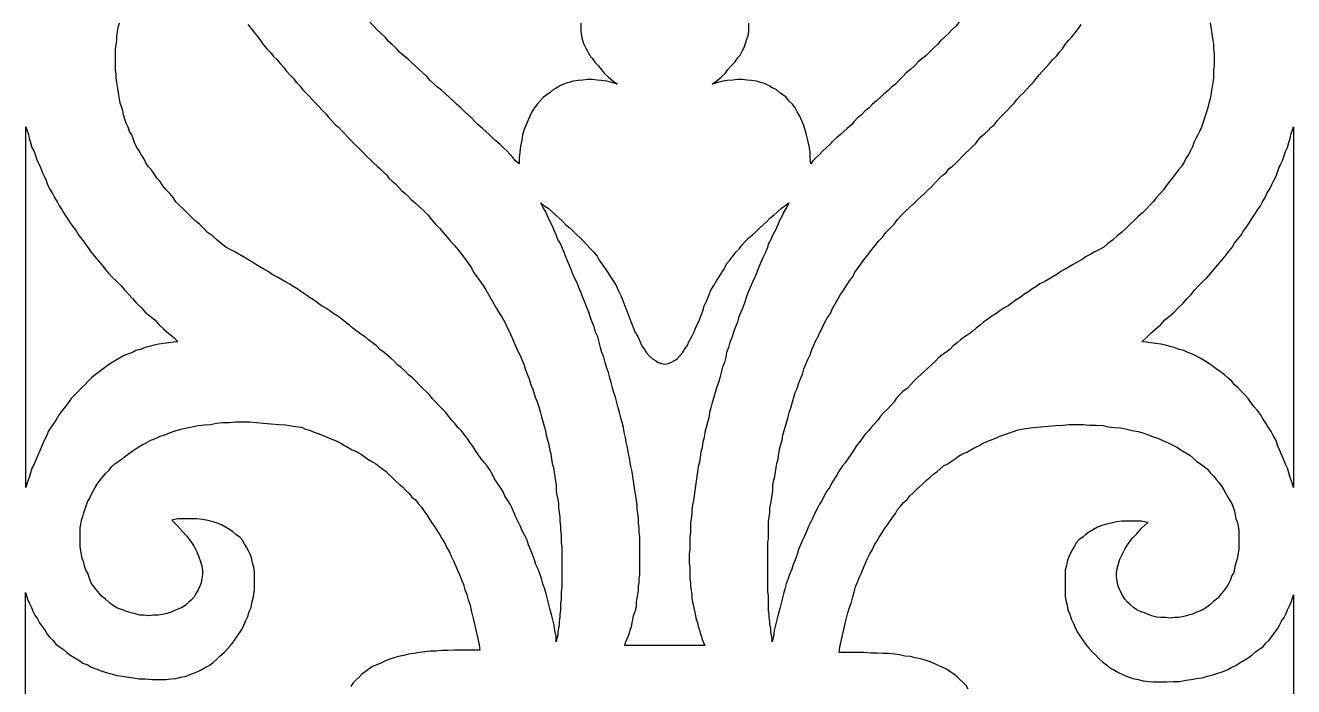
# Model space of a CAD drawing. Extents: x -372 to 372, y -358 to 358.
# Drawn here: x -312.5 to -242.8, y -72.8 to -36.5 of the extents above; entities that cross this region are included whole.
import ezdxf

# ---------------------------------------------------------------- set-up
doc = ezdxf.new("R2010")
doc.units = 0
doc.layers.add('LAYER_1', color=18, linetype='CONTINUOUS')

msp = doc.modelspace()

# ---------------------------------------------------------------- linework, layer by layer
at = {"layer": 'LAYER_1'}
for points in [[(-300.287, -36.488), (-300.101, -36.715), (-299.914, -36.942), (-299.728, -37.169), (-299.579, -37.363), (-299.43, -37.59), (-299.244, -37.817), (-299.057, -38.012), (-298.871, -38.239), (-298.685, -38.401), (-298.498, -38.628), (-298.312, -38.823), (-298.163, -39.05), (-297.977, -39.244), (-297.79, -39.439), (-297.604, -39.666), (-297.418, -39.861), (-297.269, -40.055), (-297.082, -40.25), (-296.933, -40.412), (-296.747, -40.606), (-296.561, -40.801), (-296.374, -40.996), (-296.188, -41.19), (-296.002, -41.385), (-295.853, -41.579), (-295.666, -41.774), (-295.48, -41.969), (-295.294, -42.131), (-295.107, -42.325), (-294.958, -42.488), (-294.809, -42.65), (-294.623, -42.844), (-294.437, -43.039), (-294.25, -43.201), (-294.064, -43.396), (-293.915, -43.558), (-293.729, -43.752), (-293.542, -43.915), (-293.356, -44.109), (-293.17, -44.271), (-293.021, -44.401), (-292.834, -44.596), (-292.648, -44.758), (-292.536, -44.92), (-292.35, -45.082), (-292.164, -45.244), (-291.977, -45.439), (-291.828, -45.601), (-291.642, -45.763), (-291.456, -45.925), (-291.307, -46.088), (-291.046, -46.315), (-290.822, -46.509), (-290.599, -46.736), (-290.375, -46.963), (-290.189, -47.19), (-289.965, -47.45), (-289.742, -47.677), (-289.555, -47.904), (-289.332, -48.163), (-289.145, -48.39), (-288.922, -48.617), (-288.736, -48.844), (-288.549, -49.104), (-288.363, -49.331), (-288.177, -49.59), (-287.99, -49.85), (-287.878, -50.077), (-287.692, -50.336), (-287.543, -50.563), (-287.357, -50.823), (-287.208, -51.05), (-287.059, -51.309), (-286.91, -51.569), (-286.761, -51.828), (-286.612, -52.088), (-286.462, -52.347), (-286.313, -52.574), (-286.164, -52.834), (-286.053, -53.093), (-285.904, -53.353), (-285.792, -53.612), (-285.68, -53.871), (-285.568, -54.131), (-285.456, -54.39), (-285.345, -54.617), (-285.233, -54.877), (-285.121, -55.136), (-285.046, -55.396), (-284.935, -55.688), (-284.823, -55.947), (-284.748, -56.207), (-284.637, -56.466), (-284.562, -56.693), (-284.488, -56.953), (-284.376, -57.212), (-284.301, -57.471), (-284.227, -57.731), (-284.152, -58.023), (-284.078, -58.282), (-284.003, -58.542), (-283.929, -58.769), (-283.891, -59.028), (-283.817, -59.288), (-283.742, -59.547), (-283.705, -59.807), (-283.63, -60.066), (-283.593, -60.326), (-283.556, -60.585), (-283.481, -60.812), (-283.444, -61.071), (-283.407, -61.299), (-283.37, -61.558), (-283.332, -61.817), (-283.332, -62.077), (-283.295, -62.336), (-283.258, -62.563), (-283.221, -62.79), (-283.221, -63.05), (-283.183, -63.277), (-283.146, -63.536), (-283.146, -63.763), (-283.109, -64.023), (-283.109, -64.25), (-283.072, -64.509), (-283.072, -64.704), (-283.072, -64.931), (-283.034, -65.19), (-283.034, -65.417), (-283.034, -65.644), (-283.034, -65.872), (-283.034, -66.099), (-283.034, -66.326), (-283.034, -66.553), (-283.034, -66.747), (-283.034, -66.974), (-283.034, -67.201), (-283.034, -67.396), (-283.072, -67.623), (-283.072, -67.85), (-283.072, -68.045), (-283.109, -68.272), (-283.109, -68.466), (-283.109, -68.661), (-283.146, -68.855), (-283.146, -69.05), (-283.183, -69.245), (-283.183, -69.439), (-283.221, -69.634), (-283.258, -69.828), (-283.258, -70.023), (-283.295, -70.185), (-283.332, -70.38), (-283.332, -70.088), (-283.407, -69.763), (-283.444, -69.472), (-283.519, -69.18), (-283.593, -68.888), (-283.668, -68.628), (-283.742, -68.336), (-283.817, -68.045), (-283.891, -67.753), (-283.966, -67.493), (-284.078, -67.201), (-284.152, -66.909), (-284.227, -66.682), (-284.338, -66.39), (-284.45, -66.131), (-284.525, -65.872), (-284.637, -65.58), (-284.748, -65.32), (-284.86, -65.061), (-284.935, -64.801), (-285.046, -64.574), (-285.196, -64.315), (-285.307, -64.055), (-285.419, -63.796), (-285.531, -63.569), (-285.643, -63.309), (-285.754, -63.05), (-285.866, -62.823), (-286.015, -62.596), (-286.164, -62.369), (-286.276, -62.109), (-286.425, -61.882), (-286.574, -61.655), (-286.723, -61.428), (-286.835, -61.201), (-286.984, -60.942), (-287.133, -60.715), (-287.282, -60.553), (-287.469, -60.326), (-287.618, -60.099), (-287.767, -59.871), (-287.916, -59.644), (-288.065, -59.45), (-288.214, -59.223), (-288.4, -58.996), (-288.549, -58.801), (-288.736, -58.607), (-288.885, -58.412), (-289.071, -58.217), (-289.257, -57.99), (-289.406, -57.796), (-289.593, -57.601), (-289.779, -57.407), (-289.965, -57.212), (-290.151, -57.017), (-290.301, -56.823), (-290.487, -56.628), (-290.673, -56.466), (-290.859, -56.271), (-291.046, -56.077), (-291.232, -55.882), (-291.456, -55.72), (-291.642, -55.526), (-291.828, -55.331), (-292.052, -55.169), (-292.238, -54.974), (-292.425, -54.812), (-292.648, -54.617), (-292.797, -54.488), (-293.021, -54.326), (-293.207, -54.131), (-293.431, -53.969), (-293.654, -53.807), (-293.841, -53.644), (-294.064, -53.482), (-294.288, -53.32), (-294.511, -53.158), (-294.698, -52.996), (-294.921, -52.834), (-295.107, -52.671), (-295.331, -52.509), (-295.555, -52.38), (-295.778, -52.217), (-296.002, -52.055), (-296.225, -51.925), (-296.449, -51.763), (-296.673, -51.601), (-296.896, -51.471), (-297.12, -51.309), (-297.306, -51.18), (-297.53, -51.017), (-297.753, -50.888), (-298.014, -50.725), (-298.238, -50.596), (-298.461, -50.466), (-298.685, -50.336), (-298.946, -50.207), (-299.169, -50.044), (-299.393, -49.915), (-299.616, -49.785), (-299.84, -49.655), (-300.063, -49.525), (-300.287, -49.396), (-300.548, -49.234), (-300.771, -49.104), (-300.995, -48.974), (-301.256, -48.844), (-301.479, -48.715), (-301.74, -48.52), (-301.964, -48.325), (-302.225, -48.098), (-302.486, -47.904), (-302.709, -47.677), (-302.933, -47.45), (-303.194, -47.255), (-303.417, -47.028), (-303.603, -46.834), (-303.827, -46.607), (-304.051, -46.412), (-304.237, -46.217), (-304.386, -45.99), (-304.572, -45.763), (-304.759, -45.569), (-304.945, -45.342), (-305.094, -45.115), (-305.28, -44.92), (-305.429, -44.693), (-305.578, -44.466), (-305.727, -44.304), (-305.877, -44.077), (-305.988, -43.85), (-306.137, -43.623), (-306.249, -43.428), (-306.398, -43.201), (-306.51, -42.974), (-306.585, -42.747), (-306.659, -42.552), (-306.771, -42.358), (-306.845, -42.131), (-306.957, -41.904), (-307.032, -41.677), (-307.106, -41.45), (-307.143, -41.223), (-307.218, -40.996), (-307.293, -40.801), (-307.33, -40.574), (-307.367, -40.347), (-307.404, -40.12), (-307.442, -39.893), (-307.479, -39.666), (-307.516, -39.439), (-307.516, -39.212), (-307.553, -38.985), (-307.553, -38.758), (-307.553, -38.531), (-307.553, -38.304), (-307.553, -38.077), (-307.553, -37.85), (-307.516, -37.59), (-307.479, -37.363), (-307.479, -37.136), (-307.442, -36.877), (-307.404, -36.65), (-307.33, -36.39)], [(-281.991, -36.423), (-281.991, -36.65), (-281.991, -36.877), (-281.954, -37.104), (-281.916, -37.298), (-281.842, -37.525), (-281.73, -37.752), (-281.618, -37.947), (-281.506, -38.174), (-281.357, -38.336), (-281.208, -38.563), (-281.022, -38.758), (-280.873, -38.952), (-280.687, -39.179), (-280.463, -39.374), (-280.24, -39.569), (-279.979, -39.763), (-280.277, -39.666), (-280.575, -39.601), (-280.873, -39.569), (-281.097, -39.536), (-281.357, -39.504), (-281.618, -39.504), (-281.879, -39.536), (-282.14, -39.569), (-282.401, -39.601), (-282.624, -39.666), (-282.848, -39.731), (-283.109, -39.828), (-283.295, -39.958), (-283.481, -40.055), (-283.668, -40.217), (-283.854, -40.347), (-284.04, -40.477), (-284.227, -40.671), (-284.376, -40.866), (-284.525, -41.061), (-284.674, -41.288), (-284.786, -41.515), (-284.897, -41.774), (-285.009, -42.034), (-285.121, -42.293), (-285.196, -42.552), (-285.233, -42.844), (-285.307, -43.169), (-285.345, -43.493), (-285.382, -43.817), (-285.382, -44.142), (-285.568, -43.979), (-285.717, -43.785), (-285.866, -43.623), (-286.053, -43.428), (-286.239, -43.266), (-286.425, -43.071), (-286.649, -42.877), (-286.835, -42.715), (-287.021, -42.52), (-287.208, -42.358), (-287.394, -42.196), (-287.618, -42.001), (-287.804, -41.806), (-287.99, -41.612), (-288.177, -41.45), (-288.4, -41.255), (-288.586, -41.061), (-288.81, -40.866), (-288.996, -40.671), (-289.22, -40.477), (-289.406, -40.315), (-289.63, -40.12), (-289.853, -39.925), (-290.04, -39.763), (-290.263, -39.569), (-290.45, -39.342), (-290.673, -39.147), (-290.859, -38.952), (-291.083, -38.758), (-291.307, -38.563), (-291.493, -38.369), (-291.717, -38.206), (-291.94, -38.012), (-292.126, -37.785), (-292.35, -37.59), (-292.574, -37.396), (-292.723, -37.201), (-292.946, -36.974), (-293.17, -36.779), (-293.356, -36.585), (-293.58, -36.358)], [(-261.198, -36.358), (-261.384, -36.585), (-261.608, -36.779), (-261.794, -36.974), (-262.018, -37.201), (-262.241, -37.396), (-262.391, -37.59), (-262.614, -37.785), (-262.838, -38.012), (-263.024, -38.206), (-263.248, -38.369), (-263.471, -38.563), (-263.657, -38.758), (-263.881, -38.952), (-264.105, -39.147), (-264.291, -39.342), (-264.515, -39.569), (-264.701, -39.763), (-264.924, -39.925), (-265.111, -40.12), (-265.334, -40.315), (-265.521, -40.477), (-265.744, -40.671), (-265.968, -40.866), (-266.154, -41.061), (-266.378, -41.255), (-266.564, -41.45), (-266.788, -41.612), (-266.974, -41.806), (-267.123, -42.001), (-267.347, -42.196), (-267.533, -42.358), (-267.719, -42.52), (-267.943, -42.715), (-268.129, -42.877), (-268.315, -43.071), (-268.502, -43.266), (-268.688, -43.428), (-268.874, -43.623), (-269.061, -43.785), (-269.247, -43.979), (-269.359, -44.142), (-269.396, -43.817), (-269.396, -43.493), (-269.433, -43.169), (-269.508, -42.844), (-269.582, -42.552), (-269.657, -42.293), (-269.731, -42.034), (-269.843, -41.774), (-269.955, -41.515), (-270.104, -41.288), (-270.216, -41.061), (-270.365, -40.866), (-270.551, -40.671), (-270.7, -40.477), (-270.886, -40.347), (-271.073, -40.217), (-271.259, -40.055), (-271.483, -39.958), (-271.669, -39.828), (-271.893, -39.731), (-272.116, -39.666), (-272.34, -39.601), (-272.601, -39.569), (-272.861, -39.536), (-273.122, -39.504), (-273.383, -39.504), (-273.644, -39.536), (-273.942, -39.569), (-274.166, -39.601), (-274.464, -39.666), (-274.762, -39.763), (-274.501, -39.569), (-274.277, -39.374), (-274.054, -39.179), (-273.905, -38.952), (-273.718, -38.758), (-273.532, -38.563), (-273.383, -38.336), (-273.234, -38.174), (-273.122, -37.947), (-273.01, -37.752), (-272.936, -37.525), (-272.861, -37.298), (-272.787, -37.104), (-272.75, -36.877), (-272.75, -36.65), (-272.75, -36.423)], [(-247.411, -36.39), (-247.374, -36.65), (-247.336, -36.877), (-247.299, -37.136), (-247.262, -37.363), (-247.224, -37.59), (-247.224, -37.85), (-247.187, -38.077), (-247.187, -38.304), (-247.187, -38.531), (-247.187, -38.758), (-247.224, -38.985), (-247.224, -39.212), (-247.224, -39.439), (-247.262, -39.666), (-247.299, -39.893), (-247.336, -40.12), (-247.374, -40.347), (-247.411, -40.574), (-247.485, -40.801), (-247.523, -40.996), (-247.597, -41.223), (-247.672, -41.45), (-247.746, -41.677), (-247.821, -41.904), (-247.895, -42.131), (-248.007, -42.358), (-248.082, -42.552), (-248.193, -42.747), (-248.305, -42.974), (-248.38, -43.201), (-248.491, -43.428), (-248.603, -43.623), (-248.752, -43.85), (-248.864, -44.077), (-249.013, -44.304), (-249.162, -44.466), (-249.311, -44.693), (-249.498, -44.92), (-249.647, -45.115), (-249.833, -45.342), (-249.982, -45.569), (-250.168, -45.763), (-250.355, -45.99), (-250.541, -46.217), (-250.727, -46.412), (-250.913, -46.607), (-251.137, -46.834), (-251.361, -47.028), (-251.584, -47.255), (-251.808, -47.45), (-252.031, -47.677), (-252.292, -47.904), (-252.516, -48.098), (-252.777, -48.325), (-253.037, -48.52), (-253.261, -48.715), (-253.485, -48.844), (-253.745, -48.974), (-253.969, -49.104), (-254.23, -49.234), (-254.453, -49.396), (-254.677, -49.525), (-254.938, -49.655), (-255.161, -49.785), (-255.385, -49.915), (-255.609, -50.044), (-255.832, -50.207), (-256.056, -50.336), (-256.279, -50.466), (-256.503, -50.596), (-256.764, -50.725), (-256.987, -50.888), (-257.211, -51.017), (-257.435, -51.18), (-257.658, -51.309), (-257.844, -51.471), (-258.068, -51.601), (-258.292, -51.763), (-258.515, -51.925), (-258.739, -52.055), (-258.962, -52.217), (-259.186, -52.38), (-259.409, -52.509), (-259.633, -52.671), (-259.857, -52.834), (-260.043, -52.996), (-260.267, -53.158), (-260.453, -53.32), (-260.676, -53.482), (-260.9, -53.644), (-261.124, -53.807), (-261.31, -53.969), (-261.533, -54.131), (-261.72, -54.326), (-261.943, -54.488), (-262.13, -54.617), (-262.353, -54.812), (-262.502, -54.974), (-262.726, -55.169), (-262.912, -55.331), (-263.099, -55.526), (-263.322, -55.72), (-263.508, -55.882), (-263.695, -56.077), (-263.881, -56.271), (-264.067, -56.466), (-264.291, -56.628), (-264.477, -56.823), (-264.664, -57.017), (-264.775, -57.212), (-264.962, -57.407), (-265.148, -57.601), (-265.334, -57.796), (-265.521, -57.99), (-265.67, -58.217), (-265.856, -58.412), (-266.042, -58.607), (-266.191, -58.801), (-266.378, -58.996), (-266.527, -59.223), (-266.713, -59.45), (-266.862, -59.644), (-267.011, -59.871), (-267.16, -60.099), (-267.309, -60.326), (-267.458, -60.553), (-267.607, -60.715), (-267.756, -60.942), (-267.905, -61.201), (-268.055, -61.428), (-268.204, -61.655), (-268.315, -61.882), (-268.464, -62.109), (-268.613, -62.369), (-268.725, -62.596), (-268.874, -62.823), (-268.986, -63.05), (-269.135, -63.309), (-269.247, -63.569), (-269.359, -63.796), (-269.471, -64.055), (-269.582, -64.315), (-269.694, -64.574), (-269.806, -64.801), (-269.918, -65.061), (-270.029, -65.32), (-270.104, -65.58), (-270.216, -65.872), (-270.328, -66.131), (-270.402, -66.39), (-270.514, -66.682), (-270.588, -66.909), (-270.7, -67.201), (-270.775, -67.493), (-270.849, -67.753), (-270.924, -68.045), (-270.998, -68.336), (-271.073, -68.628), (-271.147, -68.888), (-271.222, -69.18), (-271.296, -69.472), (-271.371, -69.763), (-271.408, -70.088), (-271.483, -70.38), (-271.483, -70.185), (-271.52, -70.023), (-271.557, -69.828), (-271.557, -69.634), (-271.594, -69.439), (-271.594, -69.245), (-271.632, -69.05), (-271.632, -68.855), (-271.669, -68.661), (-271.669, -68.466), (-271.669, -68.272), (-271.669, -68.045), (-271.669, -67.85), (-271.706, -67.623), (-271.706, -67.396), (-271.706, -67.201), (-271.706, -66.974), (-271.706, -66.747), (-271.706, -66.553), (-271.706, -66.326), (-271.706, -66.099), (-271.706, -65.872), (-271.706, -65.644), (-271.706, -65.417), (-271.706, -65.19), (-271.706, -64.931), (-271.669, -64.704), (-271.669, -64.509), (-271.669, -64.25), (-271.669, -64.023), (-271.669, -63.763), (-271.632, -63.536), (-271.594, -63.277), (-271.594, -63.05), (-271.557, -62.79), (-271.52, -62.563), (-271.483, -62.336), (-271.445, -62.077), (-271.445, -61.817), (-271.408, -61.558), (-271.334, -61.299), (-271.296, -61.071), (-271.259, -60.812), (-271.222, -60.585), (-271.147, -60.326), (-271.11, -60.066), (-271.073, -59.807), (-270.998, -59.547), (-270.924, -59.288), (-270.886, -59.028), (-270.812, -58.769), (-270.737, -58.542), (-270.663, -58.282), (-270.588, -58.023), (-270.514, -57.731), (-270.439, -57.471), (-270.365, -57.212), (-270.29, -56.953), (-270.216, -56.693), (-270.104, -56.466), (-270.029, -56.207), (-269.918, -55.947), (-269.806, -55.688), (-269.731, -55.396), (-269.62, -55.136), (-269.508, -54.877), (-269.396, -54.617), (-269.321, -54.39), (-269.21, -54.131), (-269.098, -53.871), (-268.949, -53.612), (-268.837, -53.353), (-268.688, -53.093), (-268.576, -52.834), (-268.427, -52.574), (-268.278, -52.347), (-268.166, -52.088), (-268.017, -51.828), (-267.868, -51.569), (-267.719, -51.309), (-267.533, -51.05), (-267.384, -50.823), (-267.235, -50.563), (-267.048, -50.336), (-266.937, -50.077), (-266.75, -49.85), (-266.564, -49.59), (-266.378, -49.331), (-266.191, -49.104), (-266.005, -48.844), (-265.819, -48.617), (-265.632, -48.39), (-265.409, -48.163), (-265.223, -47.904), (-264.999, -47.677), (-264.775, -47.45), (-264.589, -47.19), (-264.365, -46.963), (-264.142, -46.736), (-263.918, -46.509), (-263.695, -46.315), (-263.471, -46.088), (-263.285, -45.925), (-263.099, -45.763), (-262.949, -45.601), (-262.763, -45.439), (-262.577, -45.244), (-262.428, -45.082), (-262.279, -44.92), (-262.092, -44.758), (-261.906, -44.596), (-261.757, -44.401), (-261.571, -44.271), (-261.384, -44.109), (-261.198, -43.915), (-261.049, -43.752), (-260.863, -43.558), (-260.676, -43.396), (-260.49, -43.201), (-260.304, -43.039), (-260.155, -42.844), (-260.006, -42.65), (-259.819, -42.488), (-259.633, -42.325), (-259.447, -42.131), (-259.26, -41.969), (-259.111, -41.774), (-258.925, -41.579), (-258.739, -41.385), (-258.552, -41.19), (-258.366, -40.996), (-258.18, -40.801), (-258.031, -40.606), (-257.844, -40.412), (-257.695, -40.25), (-257.509, -40.055), (-257.323, -39.861), (-257.136, -39.666), (-256.95, -39.439), (-256.801, -39.244), (-256.615, -39.05), (-256.428, -38.823), (-256.242, -38.628), (-256.056, -38.401), (-255.869, -38.239), (-255.683, -38.012), (-255.534, -37.817), (-255.385, -37.59), (-255.199, -37.363), (-255.012, -37.169), (-254.826, -36.942), (-254.64, -36.715), (-254.491, -36.488)], [(-312.5, -77.129), (-312.5, -67.672), (-312.464, -67.782), (-312.389, -68.041), (-312.278, -68.268), (-312.166, -68.495), (-312.091, -68.69), (-311.979, -68.917), (-311.83, -69.112), (-311.719, -69.339), (-311.57, -69.533), (-311.42, -69.76), (-311.309, -69.955), (-311.16, -70.149), (-310.973, -70.312), (-310.824, -70.506), (-310.638, -70.636), (-310.414, -70.798), (-310.228, -70.96), (-310.004, -71.122), (-309.781, -71.252), (-309.557, -71.382), (-309.334, -71.544), (-309.073, -71.641), (-308.887, -71.771), (-308.626, -71.868), (-308.328, -71.966), (-308.067, -72.063), (-307.769, -72.128), (-307.471, -72.225), (-307.172, -72.257), (-306.837, -72.322), (-306.576, -72.355), (-306.241, -72.42), (-305.906, -72.42), (-305.533, -72.452), (-304.788, -72.452), (-304.49, -72.42), (-304.229, -72.387), (-303.968, -72.322), (-303.67, -72.257), (-303.409, -72.16), (-303.148, -72.063), (-302.887, -71.933), (-302.664, -71.803), (-302.403, -71.674), (-302.179, -71.512), (-301.993, -71.349), (-301.807, -71.155), (-301.583, -70.96), (-301.397, -70.766), (-301.248, -70.603), (-301.061, -70.376), (-300.912, -70.149), (-300.763, -69.922), (-300.614, -69.695), (-300.502, -69.468), (-300.391, -69.209), (-300.279, -68.982), (-300.204, -68.722), (-300.092, -68.495), (-300.055, -68.236), (-299.981, -67.976), (-299.943, -67.749), (-299.906, -67.49), (-299.906, -67.23), (-299.906, -66.971), (-299.906, -66.744), (-299.906, -66.517), (-299.943, -66.29), (-300.018, -66.063), (-300.055, -65.836), (-300.13, -65.609), (-300.242, -65.382), (-300.353, -65.187), (-300.465, -64.993), (-300.577, -64.798), (-300.726, -64.636), (-300.912, -64.506), (-301.099, -64.344), (-301.285, -64.214), (-301.508, -64.084), (-301.732, -63.955), (-301.956, -63.857), (-302.179, -63.793), (-302.477, -63.728), (-302.775, -63.663), (-303.074, -63.63), (-304.117, -63.63), (-304.452, -63.695), (-304.154, -63.987), (-303.893, -64.311), (-303.632, -64.571), (-303.409, -64.863), (-303.223, -65.155), (-303.074, -65.447), (-302.962, -65.706), (-302.887, -65.966), (-302.813, -66.225), (-302.775, -66.484), (-302.775, -66.679), (-302.813, -66.906), (-302.85, -67.133), (-302.924, -67.328), (-302.999, -67.522), (-303.111, -67.717), (-303.223, -67.912), (-303.372, -68.074), (-303.521, -68.203), (-303.707, -68.366), (-303.893, -68.495), (-304.117, -68.593), (-304.303, -68.657), (-304.49, -68.755), (-304.713, -68.82), (-304.974, -68.884), (-305.198, -68.917), (-305.458, -68.917), (-305.719, -68.949), (-305.98, -68.917), (-306.204, -68.917), (-306.464, -68.852), (-306.688, -68.787), (-306.949, -68.722), (-307.172, -68.625), (-307.433, -68.528), (-307.657, -68.398), (-307.88, -68.236), (-308.104, -68.041), (-308.328, -67.847), (-308.514, -67.62), (-308.7, -67.393), (-308.887, -67.133), (-308.998, -66.841), (-309.073, -66.614), (-309.185, -66.452), (-309.259, -66.225), (-309.296, -66.03), (-309.371, -65.803), (-309.408, -65.609), (-309.446, -65.382), (-309.483, -65.155), (-309.483, -64.96), (-309.483, -64.733), (-309.483, -64.539), (-309.483, -64.344), (-309.483, -64.117), (-309.446, -63.922), (-309.408, -63.695), (-309.334, -63.501), (-309.296, -63.274), (-309.222, -63.079), (-309.147, -62.852), (-309.073, -62.657), (-308.961, -62.495), (-308.887, -62.301), (-308.775, -62.106), (-308.663, -61.911), (-308.551, -61.717), (-308.402, -61.522), (-308.253, -61.328), (-308.104, -61.133), (-307.918, -60.971), (-307.769, -60.776), (-307.582, -60.614), (-307.396, -60.484), (-307.172, -60.322), (-306.986, -60.16), (-306.763, -59.998), (-306.576, -59.868), (-306.353, -59.738), (-306.129, -59.576), (-305.868, -59.447), (-305.607, -59.317), (-305.347, -59.22), (-305.086, -59.09), (-304.788, -58.993), (-304.527, -58.895), (-304.266, -58.798), (-303.968, -58.701), (-303.632, -58.636), (-303.334, -58.571), (-302.999, -58.506), (-302.664, -58.474), (-302.328, -58.441), (-301.993, -58.376), (-301.658, -58.344), (-301.285, -58.344), (-300.95, -58.311), (-300.167, -58.311), (-299.794, -58.344), (-299.422, -58.376), (-299.012, -58.409), (-298.602, -58.441), (-298.192, -58.474), (-297.782, -58.538), (-297.335, -58.603), (-297.111, -58.701), (-296.888, -58.766), (-296.627, -58.863), (-296.366, -58.96), (-296.143, -59.057), (-295.882, -59.155), (-295.658, -59.252), (-295.435, -59.349), (-295.174, -59.479), (-294.987, -59.576), (-294.764, -59.706), (-294.54, -59.836), (-294.317, -59.933), (-294.093, -60.063), (-293.907, -60.193), (-293.683, -60.355), (-293.46, -60.484), (-293.273, -60.582), (-293.087, -60.744), (-292.863, -60.906), (-292.677, -61.036), (-292.528, -61.198), (-292.342, -61.36), (-292.155, -61.555), (-291.969, -61.717), (-291.783, -61.879), (-291.597, -62.074), (-291.41, -62.236), (-291.261, -62.43), (-291.075, -62.593), (-290.926, -62.787), (-290.739, -62.982), (-290.59, -63.209), (-290.441, -63.403), (-290.33, -63.598), (-290.181, -63.825), (-290.031, -64.052), (-289.882, -64.279), (-289.733, -64.506), (-289.622, -64.701), (-289.473, -64.928), (-289.361, -65.187), (-289.212, -65.414), (-289.1, -65.674), (-288.988, -65.933), (-288.876, -66.193), (-288.765, -66.452), (-288.653, -66.679), (-288.541, -66.971), (-288.429, -67.23), (-288.355, -67.522), (-288.243, -67.782), (-288.168, -68.074), (-288.057, -68.366), (-288.019, -68.657), (-287.945, -68.949), (-287.87, -69.241), (-287.796, -69.566), (-287.721, -69.89), (-287.647, -70.214), (-287.572, -70.539), (-287.535, -70.83), (-288.914, -70.83), (-289.286, -70.863), (-289.622, -70.863), (-289.957, -70.895), (-290.255, -70.895), (-290.553, -70.928), (-290.851, -70.96), (-291.149, -71.025), (-291.447, -71.057), (-291.708, -71.122), (-292.006, -71.187), (-292.267, -71.252), (-292.528, -71.349), (-292.752, -71.447), (-292.975, -71.544), (-293.199, -71.641), (-293.422, -71.739), (-293.609, -71.868), (-293.832, -72.03), (-294.019, -72.16), (-294.168, -72.322), (-294.354, -72.485), (-294.503, -72.647), (-294.615, -72.841)], [(-260.714, -72.974), (-260.825, -72.78), (-260.975, -72.618), (-261.161, -72.455), (-261.31, -72.293), (-261.496, -72.163), (-261.72, -72.001), (-261.906, -71.872), (-262.13, -71.774), (-262.353, -71.677), (-262.54, -71.58), (-262.8, -71.482), (-263.061, -71.385), (-263.322, -71.32), (-263.62, -71.255), (-263.881, -71.19), (-264.179, -71.158), (-264.477, -71.093), (-264.738, -71.061), (-265.073, -71.028), (-265.372, -71.028), (-265.707, -70.996), (-266.042, -70.996), (-266.415, -70.963), (-267.794, -70.963), (-267.756, -70.672), (-267.682, -70.347), (-267.607, -70.023), (-267.533, -69.699), (-267.458, -69.374), (-267.384, -69.082), (-267.309, -68.79), (-267.235, -68.499), (-267.123, -68.207), (-267.048, -67.915), (-266.974, -67.655), (-266.899, -67.363), (-266.788, -67.104), (-266.676, -66.812), (-266.564, -66.585), (-266.452, -66.326), (-266.34, -66.066), (-266.229, -65.807), (-266.117, -65.547), (-265.968, -65.32), (-265.856, -65.061), (-265.707, -64.834), (-265.595, -64.639), (-265.446, -64.412), (-265.297, -64.185), (-265.148, -63.958), (-264.999, -63.731), (-264.85, -63.536), (-264.701, -63.342), (-264.589, -63.115), (-264.403, -62.92), (-264.254, -62.726), (-264.067, -62.563), (-263.918, -62.369), (-263.732, -62.207), (-263.546, -62.012), (-263.359, -61.85), (-263.173, -61.688), (-262.987, -61.493), (-262.8, -61.331), (-262.614, -61.169), (-262.428, -61.039), (-262.241, -60.877), (-262.055, -60.715), (-261.869, -60.617), (-261.645, -60.488), (-261.422, -60.326), (-261.235, -60.196), (-261.012, -60.066), (-260.788, -59.969), (-260.565, -59.839), (-260.341, -59.709), (-260.117, -59.612), (-259.894, -59.482), (-259.67, -59.385), (-259.447, -59.288), (-259.186, -59.19), (-258.962, -59.093), (-258.701, -58.996), (-258.441, -58.899), (-258.217, -58.834), (-257.956, -58.736), (-257.546, -58.671), (-257.136, -58.607), (-256.727, -58.574), (-256.317, -58.542), (-255.907, -58.509), (-255.497, -58.477), (-255.161, -58.444), (-254.379, -58.444), (-254.044, -58.477), (-253.671, -58.477), (-253.298, -58.509), (-253, -58.574), (-252.665, -58.607), (-252.329, -58.639), (-251.994, -58.704), (-251.696, -58.769), (-251.361, -58.834), (-251.063, -58.931), (-250.764, -59.028), (-250.541, -59.126), (-250.243, -59.223), (-249.982, -59.353), (-249.721, -59.45), (-249.46, -59.58), (-249.199, -59.709), (-248.976, -59.871), (-248.752, -60.001), (-248.529, -60.131), (-248.342, -60.293), (-248.156, -60.455), (-247.932, -60.617), (-247.746, -60.747), (-247.56, -60.909), (-247.411, -61.104), (-247.224, -61.266), (-247.075, -61.461), (-246.926, -61.655), (-246.777, -61.85), (-246.666, -62.044), (-246.554, -62.239), (-246.442, -62.434), (-246.33, -62.628), (-246.218, -62.79), (-246.144, -62.985), (-246.069, -63.212), (-246.032, -63.407), (-245.995, -63.634), (-245.92, -63.828), (-245.883, -64.055), (-245.846, -64.25), (-245.846, -64.477), (-245.846, -64.672), (-245.846, -64.866), (-245.846, -65.093), (-245.846, -65.288), (-245.883, -65.515), (-245.92, -65.742), (-245.958, -65.936), (-246.032, -66.163), (-246.069, -66.358), (-246.107, -66.585), (-246.218, -66.747), (-246.293, -66.974), (-246.442, -67.266), (-246.628, -67.526), (-246.815, -67.753), (-247.001, -67.98), (-247.224, -68.174), (-247.448, -68.369), (-247.672, -68.531), (-247.895, -68.661), (-248.156, -68.758), (-248.38, -68.855), (-248.603, -68.92), (-248.864, -68.985), (-249.125, -69.05), (-249.348, -69.05), (-249.609, -69.082), (-249.87, -69.05), (-250.131, -69.05), (-250.355, -69.017), (-250.615, -68.953), (-250.802, -68.888), (-251.025, -68.79), (-251.212, -68.726), (-251.435, -68.628), (-251.621, -68.499), (-251.808, -68.336), (-251.957, -68.207), (-252.106, -68.045), (-252.218, -67.85), (-252.329, -67.655), (-252.404, -67.461), (-252.479, -67.266), (-252.516, -67.039), (-252.553, -66.812), (-252.553, -66.617), (-252.516, -66.358), (-252.441, -66.099), (-252.367, -65.839), (-252.255, -65.58), (-252.106, -65.288), (-251.92, -64.996), (-251.696, -64.704), (-251.435, -64.444), (-251.174, -64.12), (-250.839, -63.828), (-251.212, -63.763), (-252.255, -63.763), (-252.553, -63.796), (-252.851, -63.861), (-253.112, -63.926), (-253.373, -63.99), (-253.596, -64.088), (-253.82, -64.217), (-254.044, -64.347), (-254.23, -64.477), (-254.416, -64.639), (-254.603, -64.769), (-254.752, -64.931), (-254.863, -65.126), (-254.975, -65.32), (-255.087, -65.515), (-255.199, -65.742), (-255.273, -65.969), (-255.311, -66.196), (-255.385, -66.423), (-255.385, -66.65), (-255.385, -66.877), (-255.385, -67.104), (-255.385, -67.363), (-255.385, -67.623), (-255.385, -67.882), (-255.348, -68.109), (-255.273, -68.369), (-255.236, -68.628), (-255.124, -68.855), (-255.05, -69.115), (-254.938, -69.342), (-254.826, -69.601), (-254.714, -69.828), (-254.565, -70.055), (-254.416, -70.282), (-254.267, -70.509), (-254.081, -70.736), (-253.932, -70.899), (-253.708, -71.093), (-253.522, -71.288), (-253.336, -71.482), (-253.112, -71.645), (-252.926, -71.807), (-252.665, -71.936), (-252.441, -72.066), (-252.18, -72.196), (-251.92, -72.293), (-251.659, -72.39), (-251.361, -72.455), (-251.1, -72.52), (-250.802, -72.553), (-250.541, -72.585), (-249.796, -72.585), (-249.423, -72.553), (-249.088, -72.553), (-248.752, -72.488), (-248.454, -72.455), (-248.156, -72.39), (-247.858, -72.358), (-247.56, -72.261), (-247.262, -72.196), (-247.001, -72.099), (-246.703, -72.001), (-246.442, -71.904), (-246.218, -71.774), (-245.995, -71.677), (-245.771, -71.515), (-245.548, -71.385), (-245.324, -71.255), (-245.1, -71.093), (-244.914, -70.931), (-244.691, -70.769), (-244.504, -70.639), (-244.355, -70.445), (-244.169, -70.282), (-244.02, -70.088), (-243.871, -69.893), (-243.722, -69.666), (-243.61, -69.472), (-243.498, -69.245), (-243.349, -69.05), (-243.237, -68.823), (-243.163, -68.628), (-243.051, -68.401), (-242.939, -68.174), (-242.865, -67.915), (-242.829, -67.805), (-242.829, -77.129)]]:
    msp.add_lwpolyline(points, dxfattribs=at)
for points in [[(-312.398, -42.325), (-312.323, -42.52), (-312.286, -42.747), (-312.211, -42.974), (-312.137, -43.234), (-312.025, -43.461), (-311.95, -43.688), (-311.876, -43.915), (-311.764, -44.142), (-311.652, -44.369), (-311.578, -44.596), (-311.466, -44.823), (-311.354, -45.05), (-311.28, -45.277), (-311.168, -45.504), (-311.019, -45.731), (-310.907, -45.99), (-310.758, -46.217), (-310.646, -46.444), (-310.497, -46.639), (-310.348, -46.898), (-310.199, -47.125), (-310.05, -47.352), (-309.901, -47.58), (-309.715, -47.807), (-309.566, -48.066), (-309.379, -48.293), (-309.23, -48.488), (-309.044, -48.747), (-308.895, -48.974), (-308.708, -49.201), (-308.522, -49.428), (-308.299, -49.688), (-308.112, -49.915), (-307.926, -50.142), (-307.702, -50.401), (-307.479, -50.596), (-307.255, -50.823), (-307.032, -51.082), (-306.808, -51.309), (-306.622, -51.536), (-306.398, -51.796), (-306.137, -52.023), (-305.914, -52.282), (-305.653, -52.509), (-305.392, -52.704), (-305.169, -52.963), (-304.908, -53.19), (-304.61, -53.45), (-304.349, -53.677), (-304.125, -53.904), (-304.349, -53.936), (-304.61, -53.969), (-304.908, -54.001), (-305.169, -54.034), (-305.429, -54.098), (-305.69, -54.163), (-305.914, -54.228), (-306.175, -54.326), (-306.435, -54.39), (-306.622, -54.488), (-306.883, -54.585), (-307.106, -54.682), (-307.33, -54.812), (-307.553, -54.942), (-307.814, -55.104), (-308.001, -55.234), (-308.224, -55.396), (-308.448, -55.558), (-308.671, -55.72), (-308.858, -55.882), (-309.044, -56.077), (-309.23, -56.271), (-309.416, -56.434), (-309.603, -56.628), (-309.789, -56.823), (-309.975, -57.017), (-310.124, -57.244), (-310.311, -57.471), (-310.46, -57.666), (-310.646, -57.893), (-310.795, -58.153), (-310.944, -58.38), (-311.093, -58.607), (-311.242, -58.834), (-311.317, -59.061), (-311.466, -59.32), (-311.578, -59.58), (-311.69, -59.839), (-311.801, -60.099), (-311.913, -60.358), (-312.025, -60.617), (-312.137, -60.844), (-312.211, -61.104), (-312.286, -61.363), (-312.398, -61.655), (-312.472, -61.913), (-312.472, -42.098)], [(-242.828, -61.913), (-242.902, -61.655), (-243.014, -61.363), (-243.088, -61.104), (-243.163, -60.844), (-243.275, -60.617), (-243.386, -60.358), (-243.498, -60.099), (-243.61, -59.839), (-243.722, -59.58), (-243.796, -59.32), (-243.945, -59.061), (-244.057, -58.834), (-244.206, -58.607), (-244.355, -58.38), (-244.504, -58.153), (-244.653, -57.893), (-244.84, -57.666), (-244.989, -57.471), (-245.175, -57.244), (-245.324, -57.017), (-245.51, -56.823), (-245.697, -56.628), (-245.883, -56.434), (-246.069, -56.271), (-246.218, -56.077), (-246.442, -55.882), (-246.628, -55.72), (-246.852, -55.558), (-247.075, -55.396), (-247.299, -55.234), (-247.485, -55.104), (-247.746, -54.942), (-247.97, -54.812), (-248.193, -54.682), (-248.38, -54.585), (-248.64, -54.488), (-248.864, -54.39), (-249.125, -54.326), (-249.386, -54.228), (-249.609, -54.163), (-249.87, -54.098), (-250.131, -54.034), (-250.392, -54.001), (-250.69, -53.969), (-250.913, -53.936), (-251.174, -53.904), (-250.913, -53.677), (-250.69, -53.45), (-250.392, -53.19), (-250.131, -52.963), (-249.907, -52.704), (-249.647, -52.509), (-249.386, -52.282), (-249.162, -52.023), (-248.901, -51.796), (-248.678, -51.536), (-248.454, -51.309), (-248.268, -51.082), (-248.044, -50.823), (-247.821, -50.596), (-247.597, -50.401), (-247.374, -50.142), (-247.187, -49.915), (-247.001, -49.688), (-246.777, -49.428), (-246.591, -49.201), (-246.405, -48.974), (-246.218, -48.747), (-246.069, -48.488), (-245.92, -48.293), (-245.734, -48.066), (-245.585, -47.807), (-245.399, -47.58), (-245.25, -47.352), (-245.1, -47.125), (-244.951, -46.898), (-244.802, -46.639), (-244.653, -46.444), (-244.542, -46.217), (-244.392, -45.99), (-244.281, -45.731), (-244.132, -45.504), (-244.02, -45.277), (-243.908, -45.05), (-243.796, -44.823), (-243.722, -44.596), (-243.647, -44.369), (-243.535, -44.142), (-243.424, -43.915), (-243.349, -43.688), (-243.275, -43.461), (-243.163, -43.234), (-243.088, -42.974), (-243.014, -42.747), (-242.976, -42.52), (-242.902, -42.325), (-242.828, -42.098)], [(-270.663, -46.509), (-270.812, -46.736), (-270.924, -46.996), (-271.073, -47.255), (-271.185, -47.515), (-271.296, -47.774), (-271.445, -48.034), (-271.557, -48.293), (-271.669, -48.52), (-271.744, -48.78), (-271.855, -49.039), (-272.004, -49.331), (-272.116, -49.59), (-272.228, -49.85), (-272.34, -50.142), (-272.452, -50.401), (-272.563, -50.628), (-272.675, -50.92), (-272.787, -51.18), (-272.899, -51.471), (-272.973, -51.731), (-273.085, -52.023), (-273.197, -52.282), (-273.309, -52.542), (-273.383, -52.834), (-273.495, -53.093), (-273.607, -53.385), (-273.681, -53.644), (-273.793, -53.936), (-273.868, -54.228), (-273.979, -54.488), (-274.017, -54.747), (-274.091, -55.039), (-274.203, -55.298), (-274.277, -55.59), (-274.352, -55.882), (-274.426, -56.142), (-274.538, -56.434), (-274.613, -56.693), (-274.687, -56.953), (-274.762, -57.244), (-274.836, -57.536), (-274.911, -57.796), (-274.948, -58.088), (-275.023, -58.347), (-275.097, -58.607), (-275.172, -58.866), (-275.209, -59.158), (-275.284, -59.417), (-275.321, -59.709), (-275.395, -59.969), (-275.433, -60.261), (-275.47, -60.52), (-275.544, -60.747), (-275.582, -61.039), (-275.619, -61.299), (-275.656, -61.558), (-275.693, -61.817), (-275.731, -62.077), (-275.768, -62.369), (-275.805, -62.628), (-275.842, -62.855), (-275.88, -63.115), (-275.88, -63.342), (-275.917, -63.601), (-275.954, -63.861), (-275.954, -64.12), (-275.954, -64.38), (-275.992, -64.607), (-275.992, -64.834), (-275.992, -65.061), (-275.992, -65.32), (-276.029, -65.547), (-276.029, -65.774), (-276.029, -66.034), (-275.992, -66.261), (-275.992, -66.488), (-275.992, -66.715), (-275.992, -66.909), (-275.954, -67.136), (-275.954, -67.331), (-275.917, -67.558), (-275.88, -67.785), (-275.88, -67.98), (-275.842, -68.207), (-275.805, -68.401), (-275.768, -68.596), (-275.731, -68.758), (-275.693, -68.953), (-275.656, -69.147), (-275.582, -69.342), (-275.544, -69.536), (-275.47, -69.731), (-275.433, -69.893), (-275.358, -70.088), (-275.321, -70.25), (-275.246, -70.412), (-275.172, -70.574), (-279.569, -70.574), (-279.532, -70.412), (-279.457, -70.25), (-279.382, -70.088), (-279.308, -69.893), (-279.271, -69.731), (-279.196, -69.536), (-279.159, -69.342), (-279.122, -69.147), (-279.084, -68.953), (-279.01, -68.758), (-278.973, -68.596), (-278.935, -68.401), (-278.935, -68.207), (-278.898, -67.98), (-278.861, -67.785), (-278.824, -67.558), (-278.824, -67.331), (-278.786, -67.136), (-278.786, -66.909), (-278.749, -66.715), (-278.749, -66.488), (-278.749, -66.261), (-278.749, -66.034), (-278.749, -65.774), (-278.749, -65.547), (-278.749, -65.32), (-278.749, -65.061), (-278.749, -64.834), (-278.749, -64.607), (-278.786, -64.38), (-278.786, -64.12), (-278.824, -63.861), (-278.824, -63.601), (-278.861, -63.342), (-278.898, -63.115), (-278.898, -62.855), (-278.935, -62.628), (-278.973, -62.369), (-279.01, -62.077), (-279.047, -61.817), (-279.084, -61.558), (-279.122, -61.299), (-279.159, -61.039), (-279.233, -60.747), (-279.271, -60.52), (-279.308, -60.261), (-279.382, -59.969), (-279.42, -59.709), (-279.494, -59.417), (-279.532, -59.158), (-279.606, -58.866), (-279.643, -58.607), (-279.718, -58.347), (-279.792, -58.088), (-279.867, -57.796), (-279.941, -57.536), (-280.016, -57.244), (-280.09, -56.953), (-280.165, -56.693), (-280.24, -56.434), (-280.314, -56.142), (-280.389, -55.882), (-280.463, -55.59), (-280.575, -55.298), (-280.649, -55.039), (-280.724, -54.747), (-280.836, -54.488), (-280.91, -54.228), (-280.985, -53.936), (-281.059, -53.644), (-281.171, -53.385), (-281.246, -53.093), (-281.357, -52.834), (-281.469, -52.542), (-281.544, -52.282), (-281.656, -52.023), (-281.767, -51.731), (-281.879, -51.471), (-281.991, -51.18), (-282.103, -50.92), (-282.214, -50.628), (-282.326, -50.401), (-282.438, -50.142), (-282.55, -49.85), (-282.662, -49.59), (-282.773, -49.331), (-282.885, -49.039), (-282.997, -48.78), (-283.109, -48.52), (-283.258, -48.293), (-283.332, -48.034), (-283.444, -47.774), (-283.556, -47.515), (-283.705, -47.255), (-283.817, -46.996), (-283.929, -46.736), (-284.078, -46.509), (-284.189, -46.282), (-284.003, -46.444), (-283.78, -46.574), (-283.556, -46.769), (-283.37, -46.931), (-283.183, -47.125), (-282.997, -47.288), (-282.811, -47.482), (-282.587, -47.644), (-282.401, -47.839), (-282.214, -48.034), (-282.028, -48.196), (-281.842, -48.39), (-281.656, -48.585), (-281.469, -48.78), (-281.283, -48.974), (-281.097, -49.201), (-280.985, -49.428), (-280.836, -49.623), (-280.649, -49.882), (-280.5, -50.109), (-280.351, -50.336), (-280.202, -50.563), (-280.053, -50.823), (-279.941, -51.082), (-279.792, -51.374), (-279.681, -51.634), (-279.569, -51.925), (-279.457, -52.217), (-279.345, -52.509), (-279.233, -52.801), (-279.122, -53.061), (-279.01, -53.353), (-278.861, -53.612), (-278.749, -53.871), (-278.637, -54.131), (-278.488, -54.326), (-278.376, -54.52), (-278.227, -54.682), (-278.041, -54.844), (-277.892, -54.942), (-277.743, -55.039), (-277.557, -55.104), (-277.37, -55.136), (-277.184, -55.104), (-277.035, -55.039), (-276.849, -54.942), (-276.7, -54.844), (-276.55, -54.682), (-276.401, -54.52), (-276.29, -54.326), (-276.141, -54.131), (-276.029, -53.871), (-275.88, -53.612), (-275.768, -53.353), (-275.656, -53.061), (-275.507, -52.801), (-275.395, -52.509), (-275.284, -52.217), (-275.209, -51.925), (-275.06, -51.634), (-274.948, -51.374), (-274.836, -51.082), (-274.687, -50.823), (-274.538, -50.563), (-274.389, -50.336), (-274.24, -50.109), (-274.091, -49.882), (-273.979, -49.623), (-273.793, -49.428), (-273.644, -49.201), (-273.458, -48.974), (-273.271, -48.78), (-273.122, -48.585), (-272.936, -48.39), (-272.75, -48.196), (-272.563, -48.034), (-272.34, -47.839), (-272.153, -47.644), (-271.967, -47.482), (-271.744, -47.288), (-271.594, -47.125), (-271.371, -46.931), (-271.185, -46.769), (-270.961, -46.574), (-270.775, -46.444), (-270.551, -46.282)]]:
    msp.add_lwpolyline(points, close=True, dxfattribs=at)

doc.saveas('drawing.dxf')
